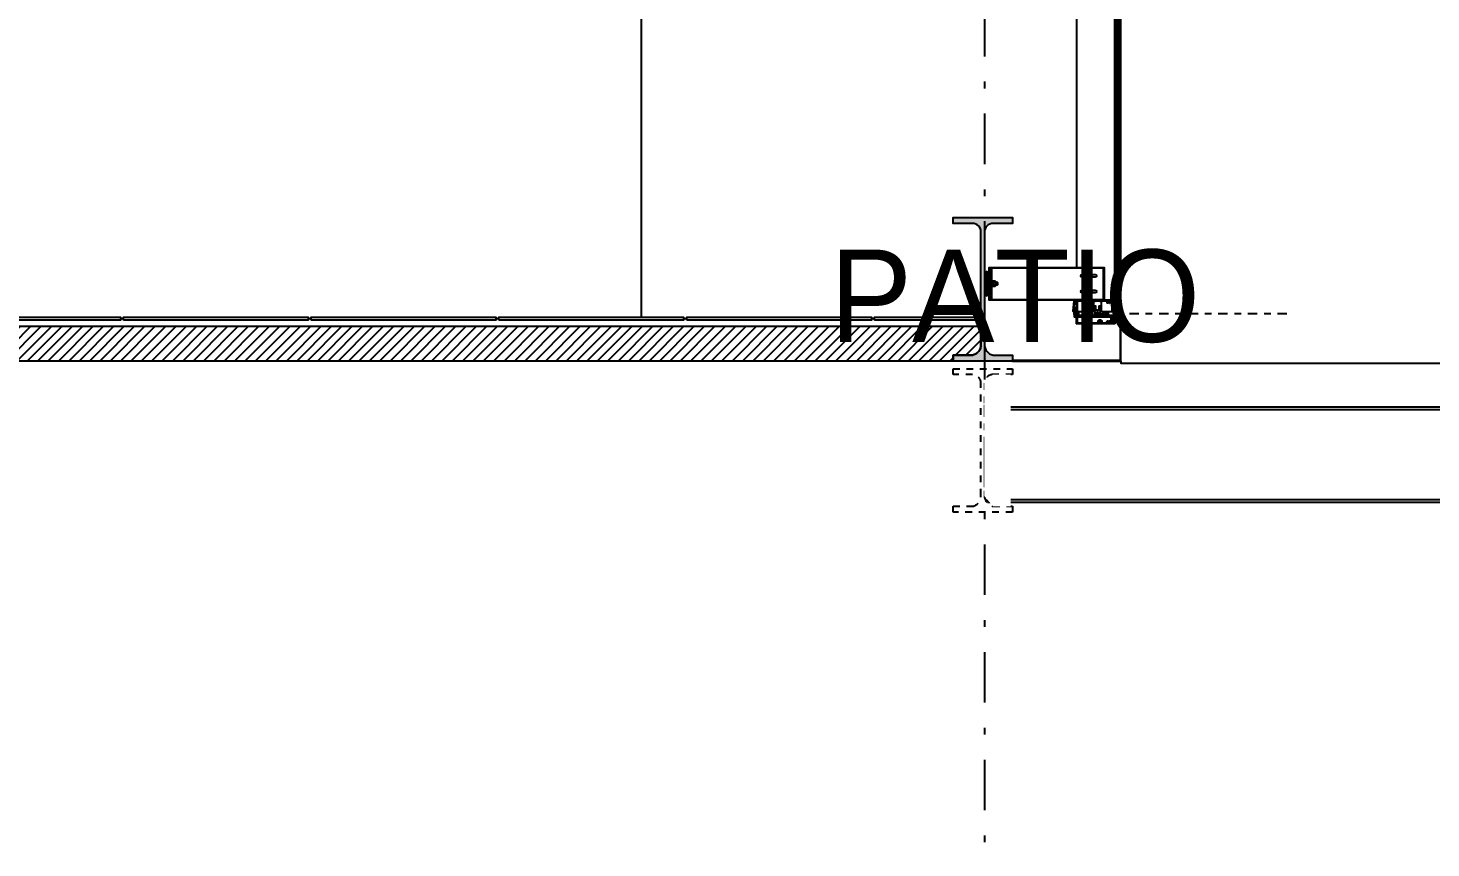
# Model space of a CAD drawing. Header units: millimetres. Extents: x -101 to 3415, y -52 to 1366.
# Drawn here: x 304.25 to 325.09, y 73.34 to 85.52 of the extents above; entities that cross this region are included whole.
import ezdxf

# ---------------------------------------------------------------- set-up
doc = ezdxf.new("R2010")
doc.units = ezdxf.units.MM
doc.set_wipeout_variables(frame=1)
for name, pattern in [('CENTER3', [0.28, 0.14, -0.05, 0.04, -0.05]), ('DASHDOT2', [0.5, 0.25, -0.125, 0, -0.125]), ('OCULTA2', [0.3, 0.2, -0.1])]:
    doc.linetypes.add(name, pattern=pattern)
doc.layers.add('00_ARQ', color=8, linetype='Continuous')
pattern_1 = [(180, (316.72762055, 94.87003156), (-0.0003629754, 0.0007259508), [0, -0.0007259508])]
pattern_2 = [(180, (316.72762055, 94.87003156), (-0.0003629754, 0.0007259508), [0, -0.0007259508])]

msp = doc.modelspace()

# ---------------------------------------------------------------- hatches: boundary and pattern name
at = {"layer": '00_ARQ'}
h = msp.add_hatch(color=9, dxfattribs=at)
edge = h.paths.add_edge_path()
edge.add_line((318.46, 82.486), (318.46, 80.816))
edge.add_arc((318.617, 80.811), 0.158, 178.4498, 258.7549)
edge.add_line((318.587, 80.657), (318.875, 80.657))
edge.add_line((318.875, 80.657), (318.875, 80.569))
edge.add_line((318.875, 80.569), (317.992, 80.569))
edge.add_line((317.992, 80.569), (317.992, 80.657))
edge.add_line((317.992, 80.657), (318.281, 80.657))
edge.add_arc((318.25, 80.811), 0.158, 281.2451, 361.5502)
edge.add_line((318.408, 80.816), (318.408, 82.486))
edge.add_arc((318.281, 82.486), 0.127, 360, 450)
edge.add_line((318.281, 82.613), (317.992, 82.613))
edge.add_line((317.992, 82.613), (317.992, 82.7))
edge.add_line((317.992, 82.7), (318.875, 82.7))
edge.add_line((318.875, 82.7), (318.875, 82.613))
edge.add_line((318.875, 82.613), (318.587, 82.613))
edge.add_arc((318.587, 82.486), 0.127, 90, 180)
h = msp.add_hatch(dxfattribs=at)
h.set_pattern_fill('ANSI37', color=9, scale=0.003658, style=0)
h.set_pattern_definition([(135, (337.175236, 85.21523), (0.008213196, 0.008213196), []), (45, (337.175236, 85.21523), (0.008213196, -0.008213196), [])])
h.paths.add_polyline_path([(318.529, 81.485), (320.226, 81.485), (320.226, 81.95), (318.529, 81.95), (318.529, 81.961), (320.237, 81.961), (320.237, 81.474), (318.529, 81.474)])
h = msp.add_hatch(dxfattribs=at)
h.set_pattern_fill('ANSI32', color=9, scale=0.10975, style=0)
h.set_pattern_definition([(135, (370.327155, 68.562514), (0.029101875, 0.029101875), []), (135, (370.307754, 68.562514), (0.029101875, 0.029101875), [])])
h.paths.add_polyline_path([(318.529, 81.927), (318.529, 81.95), (318.566, 81.95), (318.566, 81.739), (318.529, 81.739)])
h.paths.add_polyline_path([(318.529, 81.696), (318.566, 81.696), (318.566, 81.485), (318.529, 81.485)])
h = msp.add_hatch(dxfattribs=at)
h.set_pattern_fill('CROSS', color=9, scale=0.004573, style=0)
h.set_pattern_definition([(180, (361.4223283, 92.6803093), (-0.001143229608, -0.001143229608), [0.000571614804, -0.00171484441]), (270, (361.4220425, 92.6805951), (0.001143229608, -0.001143229608), [0.000571614804, -0.00171484441])])
edge = h.paths.add_edge_path()
edge.add_line((318.486, 81.892), (318.503, 81.892))
edge.add_ellipse((318.531, 81.94), major_axis=(0.0392, 0.0392), ratio=1, start_angle=170.2425, end_angle=194.2407, ccw=False)
edge.add_line((318.486, 81.908), (318.486, 81.892))
h = msp.add_hatch(dxfattribs=at)
h.set_pattern_fill('ANSI32', color=9, scale=0.091458, style=0)
h.set_pattern_definition([(135, (361.42233, 70.75504), (0.024251562, 0.024251562), []), (135, (361.40616, 70.75504), (0.024251562, 0.024251562), [])])
h.paths.add_polyline_path([(318.486, 81.892), (318.529, 81.892), (318.529, 81.739), (318.486, 81.739)])
h.paths.add_polyline_path([(318.486, 81.696), (318.529, 81.696), (318.529, 81.543), (318.486, 81.543)])
h = msp.add_hatch(dxfattribs=at)
h.set_pattern_fill('ANSI36', color=9, scale=0.022865, angle=90, style=0)
h.set_pattern_definition([(45, (355.3450878, 51.9263569), (0.00555764968, 0.00151572264), [0.00714518505, -0.001429037, 0, -0.001429037])])
h.paths.add_polyline_path([(318.486, 81.696), (318.486, 81.739), (318.529, 81.739), (318.529, 81.696)])
h = msp.add_hatch(dxfattribs=at)
h.set_pattern_fill('ANSI36', color=9, scale=0.022865, angle=90, style=0)
h.set_pattern_definition([(45, (355.3814425, 51.9263569), (0.00555764968, 0.00151572264), [0.00714518505, -0.001429037, 0, -0.001429037])])
h.paths.add_polyline_path([(318.522, 81.696), (318.522, 81.739), (318.566, 81.739), (318.566, 81.696)])
h = msp.add_hatch(dxfattribs=at)
h.set_pattern_fill('CROSS', color=9, scale=0.004573, style=0)
h.set_pattern_definition([(180, (361.4223283, 70.755041), (-0.001143229608, 0.001143229608), [0.000571614804, -0.00171484441]), (90, (361.4220425, 70.7547551), (0.001143229608, 0.001143229608), [0.000571614804, -0.00171484441])])
edge = h.paths.add_edge_path()
edge.add_line((318.486, 81.528), (318.486, 81.543))
edge.add_line((318.486, 81.543), (318.503, 81.543))
edge.add_ellipse((318.531, 81.496), major_axis=(-0.0392, 0.0392), ratio=1, start_angle=-14.2407, end_angle=9.7575)
h = msp.add_hatch(dxfattribs=at)
h.set_pattern_fill('DOTS', color=9, scale=0.000457292, style=0)
h.set_pattern_definition(pattern_1)
edge = h.paths.add_edge_path()
edge.add_ellipse((320.41, 81.512), major_axis=(0.0501, 0.0501), ratio=1, start_angle=213.9925, end_angle=236.3277)
edge.add_line((320.424, 81.443), (320.424, 81.344))
edge.add_ellipse((320.41, 81.414), major_axis=(0.0501, 0.0501), ratio=1, start_angle=213.9925, end_angle=236.3277, ccw=False)
edge.add_line((320.397, 81.344), (320.397, 81.443))
h = msp.add_hatch(dxfattribs=at)
h.set_pattern_fill('DOTS', color=9, scale=0.000457292, style=0)
h.set_pattern_definition(pattern_2)
edge = h.paths.add_edge_path()
edge.add_ellipse((320.41, 81.512), major_axis=(0.0501, 0.0501), ratio=1, start_angle=213.9925, end_angle=236.3277)
edge.add_line((320.424, 81.443), (320.424, 81.344))
edge.add_ellipse((320.41, 81.414), major_axis=(0.0501, 0.0501), ratio=1, start_angle=213.9925, end_angle=236.3277, ccw=False)
edge.add_line((320.397, 81.344), (320.397, 81.443))
h = msp.add_hatch(dxfattribs=at)
h.set_pattern_fill('CALZAS', color=9, scale=0.123451, style=0)
h.set_pattern_definition([(135, (323.314693, 75.23514), (0.01662926, 0.01662926), [0.12345054, -0.03086263, 0.06172527, -0.03086263]), (135, (323.316771, 75.23722), (0.01662926, 0.01662926), [0.15431317, -0.03086263, 0.03086263, -0.03086263]), (135, (323.31885, 75.239298), (0.01662926, 0.01662926), [0.0925879, -0.00771566, 0.01543132, -0.00771566]), (135, (323.322423, 75.242872), (0.01662926, 0.01662926), [0.2469011, -0.0077157]), (135, (323.325086, 75.245534), (0.01662926, 0.01662926), [0.06172527, -0.001234505, 0, -0.001234505, 0, -0.001234505])])
h.paths.add_polyline_path([(320.412, 81.343), (320.465, 81.343), (320.466, 81.312), (320.412, 81.312)])
h = msp.add_hatch(dxfattribs=at)
h.set_pattern_fill('CALZAS', color=9, scale=0.123451, style=0)
h.set_pattern_definition([(135, (323.314693, 75.23514), (0.01662926, 0.01662926), [0.12345054, -0.03086263, 0.06172527, -0.03086263]), (135, (323.316771, 75.23722), (0.01662926, 0.01662926), [0.15431317, -0.03086263, 0.03086263, -0.03086263]), (135, (323.31885, 75.239298), (0.01662926, 0.01662926), [0.0925879, -0.00771566, 0.01543132, -0.00771566]), (135, (323.322423, 75.242872), (0.01662926, 0.01662926), [0.2469011, -0.0077157]), (135, (323.325086, 75.245534), (0.01662926, 0.01662926), [0.06172527, -0.001234505, 0, -0.001234505, 0, -0.001234505])])
h.paths.add_polyline_path([(320.412, 81.343), (320.465, 81.343), (320.466, 81.312), (320.412, 81.312)])
h = msp.add_hatch(dxfattribs=at)
h.set_pattern_fill('HONEY', color=9, scale=0.001458, angle=90, style=0)
h.set_pattern_definition([(90, (338.0593534, 95.789502), (0.0040091729, 0.0069440928), [0.0046293952, -0.0092587904]), (330, (338.0593534, 95.789502), (0.00400917434, -0.006944092), [0.0046293952, -0.0092587904]), (30, (338.0593534, 95.789502), (0.00801834724, 8e-10), [-0.0092587904, 0.0046293952])])
edge = h.paths.add_edge_path()
edge.add_line((320.436, 81.343), (320.449, 81.343))
edge.add_arc((320.449, 81.327), 0.0154, -90, 90, ccw=False)
edge.add_line((320.449, 81.312), (320.436, 81.312))
edge.add_arc((320.436, 81.327), 0.0154, 90, 270, ccw=False)
h = msp.add_hatch(dxfattribs=at)
h.set_pattern_fill('HONEY', color=9, scale=0.001458, angle=90, style=0)
h.set_pattern_definition([(90, (338.0593534, 95.789502), (0.0040091729, 0.0069440928), [0.0046293952, -0.0092587904]), (330, (338.0593534, 95.789502), (0.00400917434, -0.006944092), [0.0046293952, -0.0092587904]), (30, (338.0593534, 95.789502), (0.00801834724, 8e-10), [-0.0092587904, 0.0046293952])])
edge = h.paths.add_edge_path()
edge.add_line((320.436, 81.343), (320.449, 81.343))
edge.add_arc((320.449, 81.327), 0.0154, -90, 90, ccw=False)
edge.add_line((320.449, 81.312), (320.436, 81.312))
edge.add_arc((320.436, 81.327), 0.0154, 90, 270, ccw=False)
h = msp.add_hatch(dxfattribs=at)
h.set_pattern_fill('DOTS', color=9, scale=0.000457292, style=0)
h.set_pattern_definition(pattern_1)
edge = h.paths.add_edge_path()
edge.add_line((320.486, 81.312), (320.466, 81.312))
edge.add_line((320.466, 81.312), (320.465, 81.343))
edge.add_line((320.465, 81.343), (320.486, 81.343))
edge.add_ellipse((320.55, 81.327), major_axis=(0.0465, 0.0465), ratio=1, start_angle=121.2528, end_angle=148.4077)
h = msp.add_hatch(dxfattribs=at)
h.set_pattern_fill('DOTS', color=9, scale=0.000457292, style=0)
h.set_pattern_definition(pattern_2)
edge = h.paths.add_edge_path()
edge.add_line((320.486, 81.312), (320.466, 81.312))
edge.add_line((320.466, 81.312), (320.465, 81.343))
edge.add_line((320.465, 81.343), (320.486, 81.343))
edge.add_ellipse((320.55, 81.327), major_axis=(0.0465, 0.0465), ratio=1, start_angle=121.2528, end_angle=148.4077)
h = msp.add_hatch(dxfattribs=at)
h.set_pattern_fill('LINE', color=9, scale=0.034297, angle=45, style=0)
h.set_pattern_definition([(45, (-3488.39546, -6.57728), (-0.07699871, 0.07699871), [])])
edge = h.paths.add_edge_path()
edge.add_line((318.408, 81.086), (318.408, 80.816))
edge.add_arc((318.25, 80.811), 0.158, -78.7549, 1.5502, ccw=False)
edge.add_line((318.281, 80.657), (317.992, 80.657))
edge.add_line((317.992, 80.657), (317.992, 80.569))
edge.add_line((317.992, 80.569), (226.782, 80.569))
edge.add_line((226.782, 80.569), (226.782, 81.086))
edge.add_line((226.782, 81.086), (318.408, 81.086))

# ---------------------------------------------------------------- linework, layer by layer
at = {"layer": '00_ARQ', "color": 9, "linetype": 'DASHDOT2', "ltscale": 3}
msp.add_line((318.463, 38.695), (318.463, 195.766), dxfattribs=at)
at = {"layer": '00_ARQ', "color": 9}
for p, q in [((318.566, 81.739), (318.486, 81.739)), ((318.566, 81.696), (318.486, 81.696))]:
    msp.add_line(p, q, dxfattribs=at)
at = {"layer": '00_ARQ', "color": 9, "ltscale": 3}
for p, q in [((305.622, 81.2), (305.667, 81.2)), ((308.411, 81.2), (308.457, 81.2)), ((308.411, 81.2), (308.457, 81.2)), ((311.201, 81.2), (311.246, 81.2)), ((313.99, 81.2), (314.036, 81.2)), ((316.78, 81.2), (316.825, 81.2))]:
    msp.add_line(p, q, dxfattribs=at)
at = {"layer": '00_ARQ', "color": 9}
for points in [[(313.357, 95.619), (313.357, 81.223)], [(319.827, 94.674), (319.827, 81.961)], [(320.424, 81.343), (320.424, 94.674), (320.452, 94.674), (320.452, 81.343)], [(320.431, 81.343), (320.431, 94.674)], [(320.438, 81.343), (320.438, 94.674)], [(320.445, 81.343), (320.445, 94.674)], [(320.486, 81.343), (320.486, 94.674), (320.459, 94.674), (320.459, 81.343)], [(320.465, 81.343), (320.465, 94.674)], [(320.472, 81.343), (320.472, 94.674)], [(320.479, 81.343), (320.479, 94.674)], [(318.617, 81.736), (318.589, 81.736)], [(318.624, 81.739), (318.622, 81.72)], [(318.622, 81.73), (318.623, 81.739)], [(318.622, 81.7), (318.622, 81.701), (318.626, 81.735), (318.624, 81.739), (318.623, 81.739), (318.622, 81.737)], [(318.628, 81.735), (318.626, 81.735)], [(318.631, 81.739), (318.627, 81.697)], [(318.627, 81.697), (318.63, 81.739)], [(318.635, 81.735), (318.633, 81.735)], [(318.634, 81.697), (318.637, 81.739)], [(318.638, 81.739), (318.635, 81.697)], [(318.641, 81.697), (318.645, 81.739)], [(318.641, 81.735), (318.642, 81.735)], [(318.646, 81.739), (318.642, 81.697)], [(318.648, 81.697), (318.651, 81.738)], [(318.648, 81.735), (318.65, 81.735)], [(318.651, 81.738), (318.649, 81.697)], [(319.953, 81.833), (320.061, 81.833)], [(320.007, 81.887), (320.007, 81.779)], [(318.617, 81.7), (318.589, 81.7)], [(318.622, 81.701), (318.624, 81.701)], [(318.631, 81.701), (318.63, 81.701)], [(318.637, 81.701), (318.639, 81.701)], [(318.644, 81.701), (318.646, 81.701)], [(319.953, 81.602), (320.061, 81.602)], [(320.007, 81.548), (320.007, 81.656)], [(319.924, 81.151), (320.003, 81.151)], [(319.942, 81.155), (319.985, 81.155)], [(319.942, 81.146), (319.985, 81.146)], [(319.964, 81.19), (319.964, 81.111)], [(320.135, 81.151), (320.215, 81.151)], [(320.154, 81.155), (320.197, 81.155)], [(320.154, 81.146), (320.197, 81.146)], [(320.175, 81.19), (320.175, 81.111)], [(320.486, 80.569), (320.486, 80.538), (342.166, 80.537), (342.166, 73.678)]]:
    msp.add_lwpolyline(points, dxfattribs=at)
for points in [[(319.827, 81.474), (319.827, 81.305), (320.07, 81.305), (320.084, 81.318), (320.084, 81.439, -0.414214), (320.107, 81.462), (320.171, 81.462, -0.414214), (320.194, 81.439), (320.194, 81.318), (320.208, 81.305), (320.359, 81.305), (320.359, 81.381, -0.414214), (320.37, 81.393), (320.397, 81.393), (320.397, 94.674)], [(318.584, 81.686, -0.100889), (318.589, 81.7, -0.267949), (318.589, 81.736, -0.100889), (318.584, 81.749)], [(318.622, 81.686, 0.100889), (318.617, 81.7, 0.267949), (318.617, 81.736, 0.100889), (318.622, 81.749)], [(320.007, 81.849, -1), (320.007, 81.814, -1), (320.007, 81.854)], [(320.007, 81.586, 1), (320.007, 81.622, 1), (320.007, 81.581)], [(320.486, 81.238), (320.486, 81.239, 0.414214), (320.478, 81.247), (320.188, 81.247, -0.414214), (320.185, 81.251), (320.185, 81.385, 0.414214), (320.183, 81.386), (320.162, 81.386, 0.414214), (320.161, 81.385), (320.161, 81.328, -0.414214), (320.157, 81.325), (320.144, 81.325, 0.131652), (320.144, 81.325), (320.138, 81.322, -0.267949), (320.137, 81.322), (320.132, 81.325, 0.131652), (320.131, 81.325), (320.118, 81.325, -0.414214), (320.115, 81.328), (320.115, 81.385, 0.414214), (320.113, 81.386), (320.094, 81.386, 0.414214), (320.093, 81.385), (320.093, 81.251, -0.414214), (320.089, 81.247), (319.829, 81.247, -0.414214), (319.825, 81.251), (319.825, 81.304, 0.046172), (319.825, 81.305), (319.822, 81.32, 1.01358), (319.813, 81.318), (319.816, 81.303, -0.048972), (319.816, 81.302), (319.816, 81.242, 0.414214), (319.82, 81.238), (320.108, 81.238, 0.414214), (320.112, 81.242), (320.112, 81.292, -0.414214), (320.116, 81.296), (320.16, 81.296, -0.414214), (320.164, 81.292), (320.164, 81.242, 0.414214), (320.167, 81.238), (320.486, 81.238)], [(320.486, 81.312), (320.486, 81.305), (320.398, 81.305, -0.414214), (320.395, 81.307), (320.395, 81.308, -0.414214), (320.398, 81.31), (320.402, 81.31, 0.414214), (320.405, 81.312), (320.405, 81.315, 0.414214), (320.402, 81.317), (320.374, 81.317, 0.414214), (320.372, 81.315), (320.372, 81.312, 0.414214), (320.374, 81.31), (320.379, 81.31, -0.414214), (320.381, 81.308), (320.381, 81.307, -0.414214), (320.379, 81.305), (320.367, 81.305, -0.414214), (320.366, 81.306), (320.366, 81.385, -0.414214), (320.367, 81.386), (320.385, 81.386, -0.414214), (320.386, 81.385), (320.386, 81.367, -0.414214), (320.385, 81.366), (320.382, 81.366, -0.414214), (320.381, 81.367), (320.381, 81.377, 0.414214), (320.379, 81.379), (320.373, 81.379, 0.414214), (320.372, 81.377), (320.372, 81.326, 0.414214), (320.373, 81.324), (320.379, 81.324, 0.414214), (320.381, 81.326), (320.381, 81.336, -0.414214), (320.382, 81.337), (320.385, 81.337, -0.414214), (320.386, 81.336), (320.386, 81.326, 0.414214), (320.388, 81.325), (320.41, 81.325, -0.414214), (320.412, 81.322), (320.412, 81.314, 0.414214), (320.415, 81.312), (320.486, 81.312)], [(320.486, 81.231), (320.398, 81.231, 0.414214), (320.395, 81.229), (320.395, 81.228, 0.414214), (320.398, 81.226), (320.402, 81.226, -0.414214), (320.405, 81.223), (320.405, 81.22, -0.414214), (320.402, 81.218), (320.374, 81.218, -0.414214), (320.372, 81.22), (320.372, 81.223, -0.414214), (320.374, 81.226), (320.379, 81.226, 0.414214), (320.381, 81.228), (320.381, 81.229, 0.414214), (320.379, 81.231), (320.367, 81.231, 0.414214), (320.366, 81.23), (320.366, 81.151, 0.414214), (320.367, 81.15), (320.385, 81.15, 0.414214), (320.386, 81.151), (320.386, 81.168, 0.414214), (320.385, 81.17), (320.382, 81.17, 0.414214), (320.381, 81.168), (320.381, 81.158, -0.414214), (320.379, 81.157), (320.373, 81.157, -0.414214), (320.372, 81.158), (320.372, 81.21, -0.414214), (320.373, 81.211), (320.379, 81.211, -0.414214), (320.381, 81.21), (320.381, 81.2, 0.414214), (320.382, 81.199), (320.385, 81.199, 0.414214), (320.386, 81.2), (320.386, 81.21, -0.414214), (320.388, 81.211), (320.41, 81.211, 0.414214), (320.412, 81.213), (320.412, 81.221, -0.414214), (320.415, 81.224), (320.486, 81.224), (320.486, 81.231)]]:
    msp.add_lwpolyline(points, format="xyb", dxfattribs=at)
at = {"layer": '00_ARQ', "color": 9, "const_width": 0.00457}
msp.add_lwpolyline([(320.455, 81.343), (320.455, 94.674)], dxfattribs=at)
at = {"layer": '00_ARQ', "color": 9}
for points in [[(318.46, 82.486), (318.46, 80.816, 0.365479), (318.587, 80.657), (318.875, 80.657), (318.875, 80.569), (317.992, 80.569), (317.992, 80.657), (318.281, 80.657, 0.365479), (318.408, 80.816), (318.408, 82.486, 0.414214), (318.281, 82.613), (317.992, 82.613), (317.992, 82.7), (318.875, 82.7), (318.875, 82.613), (318.587, 82.613, 0.414214)], [(320.105, 81.815), (319.91, 81.815, -1), (319.91, 81.853), (320.105, 81.853, -1)], [(320.024, 81.86), (320.029, 81.863, -23.873298), (320.024, 81.866), (320.018, 81.863)], [(320.105, 81.583), (319.91, 81.583, -1), (319.91, 81.62), (320.105, 81.62, -1)], [(320.024, 81.576), (320.029, 81.573, 23.873298), (320.024, 81.569), (320.018, 81.573)], [(320.397, 81.463), (320.397, 81.472, 0.414214), (320.394, 81.474), (319.828, 81.474, 0.414214), (319.827, 81.473), (319.827, 81.425, -0.414214), (319.825, 81.424), (319.796, 81.424, -0.414214), (319.795, 81.425), (319.795, 81.463, 0.414214), (319.794, 81.464), (319.789, 81.464, 0.388119), (319.788, 81.463), (319.774, 81.312, 0.440799), (319.775, 81.311), (319.782, 81.311, -0.414214), (319.783, 81.31), (319.783, 81.302, 0.414214), (319.784, 81.3), (319.791, 81.3, 0.414214), (319.792, 81.302), (319.792, 81.319, 0.414214), (319.791, 81.32), (319.785, 81.32, -0.436505), (319.784, 81.322), (319.791, 81.411, -0.392268), (319.794, 81.415), (319.825, 81.415, -0.414214), (319.827, 81.413), (319.827, 81.306, 0.414214), (319.828, 81.305), (319.839, 81.305, 0.414214), (319.84, 81.306), (319.84, 81.462, -0.414214), (319.842, 81.463), (319.943, 81.463, -0.597049), (319.945, 81.46, 0.385613), (319.95, 81.431, 0.434031), (319.952, 81.431), (319.956, 81.437, 0.384687), (319.956, 81.438, -0.496295), (319.957, 81.458, 0.251973), (319.957, 81.459), (319.957, 81.462, -0.414214), (319.959, 81.463), (319.968, 81.463, -0.414214), (319.97, 81.462), (319.97, 81.459, 0.251974), (319.97, 81.458, -0.496289), (319.971, 81.438, 0.384737), (319.971, 81.437), (319.975, 81.431, 0.433937), (319.977, 81.431, 0.38562), (319.982, 81.46, -0.597036), (319.984, 81.463), (320.281, 81.463, -0.597066), (320.283, 81.46, 0.385613), (320.287, 81.431, 0.434031), (320.289, 81.431), (320.293, 81.437, 0.384687), (320.293, 81.438, -0.496295), (320.294, 81.458, 0.251973), (320.295, 81.459), (320.295, 81.462, -0.414214), (320.296, 81.463), (320.306, 81.463, -0.414214), (320.307, 81.462), (320.307, 81.459, 0.251974), (320.308, 81.458, -0.496289), (320.309, 81.438, 0.384737), (320.309, 81.437), (320.313, 81.431, 0.433937), (320.315, 81.431, 0.38562), (320.319, 81.46, -0.597055), (320.321, 81.463), (320.368, 81.463), (320.368, 81.463, -0.414214), (320.369, 81.462), (320.369, 81.434, 0.414214), (320.371, 81.433), (320.386, 81.433, -0.414214), (320.388, 81.431), (320.388, 81.366, -0.414214), (320.386, 81.365), (320.381, 81.365, -0.414214), (320.38, 81.366), (320.38, 81.375, 0.414214), (320.378, 81.376), (320.374, 81.376, 0.414214), (320.373, 81.375), (320.373, 81.359, 0.414214), (320.374, 81.358), (320.386, 81.358, -0.414214), (320.388, 81.356), (320.388, 81.347, -0.414214), (320.386, 81.345), (320.374, 81.345, 0.414214), (320.373, 81.344), (320.373, 81.328, 0.414214), (320.374, 81.326), (320.378, 81.326, 0.414214), (320.38, 81.328), (320.38, 81.337, -0.414214), (320.381, 81.338), (320.386, 81.338, -0.414214), (320.388, 81.337), (320.388, 81.328, 0.414214), (320.389, 81.326), (320.395, 81.326, 0.414214), (320.397, 81.328), (320.397, 81.444, 0.669376), (320.394, 81.446, -0.199773), (320.386, 81.443), (320.385, 81.443, -0.414214), (320.379, 81.448), (320.379, 81.459, -0.414214), (320.385, 81.464), (320.386, 81.464, -0.199773), (320.394, 81.461, 0.669376)], [(319.825, 81.22), (319.798, 81.22, -0.414214), (319.796, 81.221), (319.796, 81.368, -0.414214), (319.798, 81.37), (319.818, 81.37, -0.414214), (319.82, 81.368), (319.82, 81.359, -0.414214), (319.818, 81.357), (319.816, 81.357, -0.414214), (319.814, 81.359), (319.814, 81.363, 0.414214), (319.813, 81.365), (319.809, 81.365, 0.414214), (319.807, 81.363), (319.807, 81.333, 0.414214), (319.809, 81.332), (319.813, 81.332, 0.414214), (319.814, 81.333), (319.814, 81.338, -0.414214), (319.816, 81.339), (319.818, 81.339, -0.414214), (319.82, 81.338), (319.82, 81.326, -0.414214), (319.818, 81.325), (319.809, 81.325, 0.414214), (319.807, 81.323), (319.807, 81.232, 0.414214), (319.809, 81.231), (320.112, 81.231, 0.414214), (320.115, 81.235), (320.115, 81.292, -0.414214), (320.119, 81.296), (320.12, 81.296, -0.414214), (320.127, 81.289), (320.127, 81.235, 0.414214), (320.131, 81.231), (320.145, 81.231, 0.414214), (320.149, 81.235), (320.149, 81.289, -0.414214), (320.156, 81.296), (320.156, 81.296, -0.414214), (320.16, 81.292), (320.16, 81.235, 0.414214), (320.164, 81.231), (320.349, 81.231, -0.414214), (320.351, 81.23), (320.351, 81.136, 0.414214), (320.352, 81.135), (320.386, 81.135, 0.414214), (320.388, 81.136), (320.388, 81.169, 0.414214), (320.386, 81.17), (320.381, 81.17, 0.414214), (320.38, 81.169), (320.38, 81.16, -0.414214), (320.378, 81.159), (320.374, 81.159, -0.414214), (320.373, 81.16), (320.373, 81.176, -0.414214), (320.374, 81.178), (320.386, 81.178, 0.414214), (320.388, 81.179), (320.388, 81.189, 0.414214), (320.386, 81.19), (320.374, 81.19, -0.414214), (320.373, 81.192), (320.373, 81.208, -0.414214), (320.374, 81.209), (320.378, 81.209, -0.414214), (320.38, 81.208), (320.38, 81.199, 0.414214), (320.381, 81.198), (320.386, 81.198, 0.414214), (320.388, 81.199), (320.388, 81.208, -0.414214), (320.389, 81.209), (320.395, 81.209, -0.414214), (320.397, 81.208), (320.397, 81.125, -0.414214), (320.395, 81.124), (319.828, 81.124, -0.414214), (319.827, 81.125), (319.827, 81.219, 0.414214)], [(319.822, 81.453, -0.591036), (319.82, 81.457), (319.82, 81.458, 0.414214), (319.818, 81.459), (319.816, 81.459, -0.414214), (319.812, 81.462), (319.812, 81.465, 0.414214), (319.811, 81.466), (319.81, 81.466, 0.414214), (319.809, 81.465), (319.809, 81.438, 0.414214), (319.81, 81.437), (319.811, 81.437, 0.414214), (319.812, 81.438), (319.812, 81.441, -0.414214), (319.816, 81.444), (319.818, 81.444, 0.414214), (319.82, 81.445), (319.82, 81.447, -0.278716), (319.821, 81.449, 0.414339), (319.826, 81.455), (319.826, 81.465, 0.556465), (319.822, 81.465)], [(319.822, 81.453, -0.591036), (319.82, 81.457), (319.82, 81.458, 0.414214), (319.818, 81.459), (319.816, 81.459, -0.414214), (319.812, 81.462), (319.812, 81.465, 0.414214), (319.811, 81.466), (319.81, 81.466, 0.414214), (319.809, 81.465), (319.809, 81.438, 0.414214), (319.81, 81.437), (319.811, 81.437, 0.414214), (319.812, 81.438), (319.812, 81.441, -0.414214), (319.816, 81.444), (319.818, 81.444, 0.414214), (319.82, 81.445), (319.82, 81.447, -0.278716), (319.821, 81.449, 0.414339), (319.826, 81.455), (319.826, 81.465, 0.556465), (319.822, 81.465)], [(319.822, 81.344, 1), (319.82, 81.344), (319.82, 81.343, -0.414214), (319.818, 81.342), (319.816, 81.342, 0.414214), (319.812, 81.339), (319.812, 81.336, -0.414214), (319.811, 81.335), (319.81, 81.335, -0.414214), (319.809, 81.336), (319.809, 81.363, -0.414214), (319.81, 81.364), (319.811, 81.364, -0.414214), (319.812, 81.363), (319.812, 81.36, 0.414214), (319.816, 81.357), (319.818, 81.357, -0.414214), (319.82, 81.355), (319.82, 81.353, 0.278716), (319.821, 81.351, -0.414339), (319.826, 81.346), (319.826, 81.333, -1), (319.822, 81.333)], [(319.822, 81.344, 1), (319.82, 81.344), (319.82, 81.343, -0.414214), (319.818, 81.342), (319.816, 81.342, 0.414214), (319.812, 81.339), (319.812, 81.336, -0.414214), (319.811, 81.335), (319.81, 81.335, -0.414214), (319.809, 81.336), (319.809, 81.363, -0.414214), (319.81, 81.364), (319.811, 81.364, -0.414214), (319.812, 81.363), (319.812, 81.36, 0.414214), (319.816, 81.357), (319.818, 81.357, -0.414214), (319.82, 81.355), (319.82, 81.353, 0.278716), (319.821, 81.351, -0.414339), (319.826, 81.346), (319.826, 81.333, -1), (319.822, 81.333)], [(320.395, 81.309), (320.395, 81.303, -0.414214), (320.393, 81.302), (320.392, 81.302, 0.500693), (320.443, 81.251, -1.012767), (320.442, 81.248, -0.543944), (320.386, 81.302), (320.385, 81.302, -0.414214), (320.384, 81.303), (320.384, 81.309, 0.414214), (320.383, 81.31), (320.378, 81.31, -0.57735), (320.377, 81.312), (320.379, 81.317, -0.267949), (320.38, 81.317), (320.398, 81.317, -0.267949), (320.399, 81.317), (320.401, 81.312, -0.57735), (320.401, 81.31), (320.396, 81.31, 0.414214)], [(320.395, 81.474), (320.396, 81.466), (320.396, 81.461, -0.357068), (320.395, 81.459), (320.385, 81.457, -0.554492), (320.384, 81.458), (320.385, 81.463, 1), (320.382, 81.464), (320.379, 81.453), (320.382, 81.443, 1), (320.385, 81.444), (320.384, 81.449, -0.554492), (320.385, 81.45), (320.395, 81.448, -0.357068), (320.396, 81.446), (320.396, 81.445), (320.425, 81.445), (320.425, 81.453), (320.425, 81.453), (320.425, 81.466), (320.425, 81.466), (320.425, 81.474)], [(320.395, 81.448), (320.385, 81.45, 0.554492), (320.384, 81.449), (320.385, 81.444, -1), (320.382, 81.443), (320.379, 81.453), (320.382, 81.464, -1), (320.385, 81.463), (320.384, 81.458, 0.554492), (320.385, 81.457), (320.395, 81.459, 0.357068), (320.396, 81.461), (320.396, 81.466), (320.395, 81.474), (320.427, 81.474), (320.425, 81.466), (320.425, 81.453), (320.427, 81.445), (320.396, 81.445), (320.396, 81.446, 0.357068)], [(320.395, 81.474), (320.396, 81.466), (320.396, 81.461, -0.357068), (320.395, 81.459), (320.385, 81.457, -0.554492), (320.384, 81.458), (320.385, 81.463, 1), (320.382, 81.464), (320.379, 81.453), (320.382, 81.443, 1), (320.385, 81.444), (320.384, 81.449, -0.554492), (320.385, 81.45), (320.395, 81.448, -0.357068), (320.396, 81.446), (320.396, 81.445), (320.425, 81.445), (320.425, 81.453), (320.425, 81.453), (320.425, 81.466), (320.425, 81.466), (320.425, 81.474)], [(320.395, 81.448), (320.385, 81.45, 0.554492), (320.384, 81.449), (320.385, 81.444, -1), (320.382, 81.443), (320.379, 81.453), (320.382, 81.464, -1), (320.385, 81.463), (320.384, 81.458, 0.554492), (320.385, 81.457), (320.395, 81.459, 0.357068), (320.396, 81.461), (320.396, 81.466), (320.395, 81.474), (320.427, 81.474), (320.425, 81.466), (320.425, 81.453), (320.427, 81.445), (320.396, 81.445), (320.396, 81.446, 0.357068)], [(320.436, 81.343), (320.449, 81.343, -1), (320.449, 81.312), (320.436, 81.312, -1)], [(320.436, 81.343), (320.449, 81.343, -1), (320.449, 81.312), (320.436, 81.312, -1)], [(320.34, 81.136), (320.34, 81.219, 0.414214), (320.338, 81.22), (319.839, 81.22, 0.414214), (319.838, 81.219), (319.838, 81.136, 0.414214), (319.839, 81.135), (319.943, 81.135, 0.597049), (319.945, 81.139, -0.385613), (319.95, 81.168, -0.434031), (319.952, 81.167), (319.956, 81.162, -0.384687), (319.956, 81.16, 0.496295), (319.957, 81.14, -0.251973), (319.957, 81.139), (319.957, 81.136, 0.414214), (319.959, 81.135), (319.968, 81.135, 0.414214), (319.97, 81.136), (319.97, 81.139, -0.251974), (319.97, 81.14, 0.496289), (319.971, 81.16, -0.384737), (319.971, 81.162), (319.975, 81.167, -0.433937), (319.977, 81.168, -0.38562), (319.982, 81.139, 0.597036), (319.984, 81.135), (320.281, 81.135, 0.597066), (320.283, 81.139, -0.385613), (320.287, 81.168, -0.434031), (320.289, 81.167), (320.293, 81.162, -0.384687), (320.293, 81.16, 0.496295), (320.294, 81.14, -0.251973), (320.295, 81.139), (320.295, 81.136, 0.414214), (320.296, 81.135), (320.306, 81.135, 0.414214), (320.307, 81.136), (320.307, 81.139, -0.251974), (320.308, 81.14, 0.496289), (320.309, 81.16, -0.384737), (320.309, 81.162), (320.313, 81.167, -0.433937), (320.315, 81.168, -0.38562), (320.319, 81.139, 0.597055), (320.321, 81.135), (320.338, 81.135, 0.414214)], [(319.985, 81.155), (319.982, 81.155, 0.788045), (319.945, 81.155), (319.942, 81.155, -0.816497)], [(319.982, 81.146), (319.985, 81.146, -0.816497), (319.942, 81.146), (319.945, 81.146, 0.788045)], [(319.982, 81.155), (319.945, 81.155, -0.788045)], [(319.945, 81.146), (319.982, 81.146, -0.788045)], [(320.197, 81.155), (320.193, 81.155, 0.788045), (320.157, 81.155), (320.154, 81.155, -0.816497)], [(320.193, 81.146), (320.197, 81.146, -0.816497), (320.154, 81.146), (320.157, 81.146, 0.788045)], [(320.193, 81.155), (320.157, 81.155, -0.788045)], [(320.157, 81.146), (320.193, 81.146, -0.788045)], [(318.408, 81.086), (318.408, 81.086), (318.408, 80.816, -0.365479), (318.281, 80.657), (317.992, 80.657), (317.992, 80.569), (226.782, 80.569), (226.782, 81.086)]]:
    msp.add_lwpolyline(points, format="xyb", close=True, dxfattribs=at)
for points in [[(318.529, 81.485), (320.226, 81.485), (320.226, 81.95), (318.529, 81.95), (318.529, 81.961), (320.237, 81.961), (320.237, 81.474), (318.529, 81.474)], [(318.529, 81.95), (318.566, 81.95), (318.566, 81.485), (318.529, 81.485)], [(320.226, 81.95), (318.566, 81.95), (318.566, 81.485), (320.226, 81.485)], [(318.529, 81.543), (318.486, 81.543), (318.486, 81.892), (318.529, 81.892)], [(318.573, 81.765), (318.573, 81.671), (318.566, 81.671), (318.566, 81.765)], [(318.573, 81.763), (318.566, 81.763), (318.566, 81.765), (318.573, 81.765)], [(318.573, 81.76), (318.566, 81.76), (318.566, 81.763), (318.573, 81.763)], [(318.573, 81.757), (318.566, 81.757), (318.566, 81.76), (318.573, 81.76)], [(318.573, 81.754), (318.566, 81.754), (318.566, 81.757), (318.573, 81.757)], [(318.573, 81.75), (318.566, 81.75), (318.566, 81.754), (318.573, 81.754)], [(318.573, 81.747), (318.566, 81.747), (318.566, 81.75), (318.573, 81.75)], [(318.573, 81.742), (318.566, 81.742), (318.566, 81.747), (318.573, 81.747)], [(318.573, 81.738), (318.566, 81.738), (318.566, 81.742), (318.573, 81.742)], [(318.573, 81.733), (318.566, 81.733), (318.566, 81.738), (318.573, 81.738)], [(318.573, 81.728), (318.566, 81.728), (318.566, 81.733), (318.573, 81.733)], [(318.573, 81.723), (318.566, 81.723), (318.566, 81.728), (318.573, 81.728)], [(318.573, 81.712), (318.566, 81.712), (318.566, 81.707), (318.573, 81.707)], [(318.584, 81.681), (318.584, 81.755), (318.573, 81.755), (318.573, 81.747), (318.584, 81.738), (318.584, 81.732), (318.573, 81.742), (318.573, 81.681)], [(318.573, 81.755), (318.584, 81.755), (318.584, 81.752), (318.573, 81.752)], [(318.573, 81.752), (318.584, 81.752), (318.584, 81.75), (318.573, 81.75)], [(318.573, 81.75), (318.584, 81.75), (318.584, 81.747), (318.574, 81.747), (318.573, 81.747)], [(318.573, 81.742), (318.575, 81.74), (318.573, 81.74)], [(318.573, 81.74), (318.575, 81.74), (318.58, 81.736), (318.573, 81.736)], [(318.573, 81.736), (318.58, 81.736), (318.584, 81.732), (318.584, 81.732), (318.573, 81.732)], [(318.573, 81.732), (318.584, 81.732), (318.584, 81.728), (318.573, 81.728)], [(318.573, 81.728), (318.584, 81.728), (318.584, 81.723), (318.573, 81.723)], [(318.573, 81.719), (318.584, 81.719), (318.584, 81.723), (318.573, 81.723)], [(318.573, 81.716), (318.584, 81.716), (318.584, 81.712), (318.573, 81.712)], [(318.573, 81.712), (318.584, 81.712), (318.584, 81.707), (318.573, 81.707)], [(318.574, 81.747), (318.584, 81.747), (318.584, 81.744), (318.577, 81.744)], [(318.577, 81.744), (318.584, 81.744), (318.584, 81.74), (318.581, 81.74)], [(318.581, 81.74), (318.584, 81.74), (318.584, 81.738)], [(318.589, 81.682), (318.617, 81.682), (318.622, 81.686), (318.622, 81.749), (318.617, 81.754), (318.589, 81.754), (318.584, 81.749), (318.584, 81.686)], [(318.627, 81.697), (318.627, 81.697), (318.63, 81.701), (318.633, 81.735), (318.631, 81.739), (318.63, 81.739), (318.628, 81.735), (318.624, 81.701)], [(318.634, 81.697), (318.635, 81.697), (318.637, 81.701), (318.641, 81.735), (318.638, 81.739), (318.637, 81.739), (318.635, 81.735), (318.631, 81.701)], [(318.641, 81.697), (318.642, 81.697), (318.644, 81.701), (318.648, 81.735), (318.646, 81.739), (318.645, 81.739), (318.642, 81.735), (318.639, 81.701)], [(318.651, 81.738), (318.65, 81.735), (318.646, 81.701), (318.648, 81.697), (318.649, 81.697), (318.651, 81.701)], [(318.651, 81.701), (318.653, 81.702), (318.653, 81.734), (318.651, 81.735)], [(320.007, 81.869), (320.039, 81.851), (320.039, 81.815), (320.007, 81.797), (319.976, 81.815), (319.976, 81.851)], [(318.573, 81.707), (318.566, 81.707), (318.566, 81.702), (318.573, 81.702)], [(318.573, 81.702), (318.566, 81.702), (318.566, 81.697), (318.573, 81.697)], [(318.573, 81.697), (318.566, 81.697), (318.566, 81.693), (318.573, 81.693)], [(318.573, 81.693), (318.566, 81.693), (318.566, 81.689), (318.573, 81.689)], [(318.573, 81.689), (318.566, 81.689), (318.566, 81.685), (318.573, 81.685)], [(318.573, 81.685), (318.566, 81.685), (318.566, 81.682), (318.573, 81.682)], [(318.573, 81.682), (318.566, 81.682), (318.566, 81.678), (318.573, 81.678)], [(318.573, 81.678), (318.566, 81.678), (318.566, 81.675), (318.573, 81.675)], [(318.573, 81.675), (318.566, 81.675), (318.566, 81.673), (318.573, 81.673)], [(318.573, 81.673), (318.566, 81.673), (318.566, 81.671), (318.573, 81.671)], [(318.573, 81.707), (318.584, 81.707), (318.584, 81.703), (318.573, 81.703)], [(318.573, 81.703), (318.584, 81.703), (318.584, 81.699), (318.573, 81.699)], [(318.573, 81.699), (318.584, 81.699), (318.584, 81.695), (318.573, 81.695)], [(318.573, 81.695), (318.584, 81.695), (318.584, 81.692), (318.573, 81.692)], [(318.573, 81.692), (318.584, 81.692), (318.584, 81.689), (318.573, 81.689)], [(318.573, 81.689), (318.584, 81.689), (318.584, 81.686), (318.573, 81.686)], [(318.573, 81.686), (318.584, 81.686), (318.584, 81.683), (318.573, 81.683)], [(318.573, 81.683), (318.584, 81.683), (318.584, 81.681), (318.573, 81.681)], [(320.007, 81.566), (320.039, 81.584), (320.039, 81.62), (320.007, 81.638), (319.976, 81.62), (319.976, 81.584)], [(320.412, 81.343), (320.465, 81.343), (320.466, 81.312), (320.412, 81.312)], [(320.412, 81.343), (320.465, 81.343), (320.466, 81.312), (320.412, 81.312)], [(320.486, 80.569), (320.486, 81.224), (320.477, 81.224), (320.477, 80.579), (318.875, 80.579), (318.875, 80.569), (318.875, 80.569), (318.875, 80.569)], [(319.942, 81.163), (319.964, 81.176), (319.985, 81.163), (319.985, 81.138), (319.964, 81.125), (319.942, 81.138)], [(320.154, 81.163), (320.175, 81.176), (320.197, 81.163), (320.197, 81.138), (320.175, 81.125), (320.154, 81.138)], [(318.506, 78.47), (340.563, 78.47), (340.563, 79.883), (318.506, 79.883)], [(318.506, 78.511), (340.563, 78.511), (340.563, 79.843), (318.506, 79.843)]]:
    msp.add_lwpolyline(points, close=True, dxfattribs=at)
at = {"layer": '00_ARQ', "color": 9, "ltscale": 3}
for points in [[(302.878, 81.178), (302.878, 81.223), (305.622, 81.223), (305.622, 81.178)], [(305.667, 81.178), (305.667, 81.223), (308.411, 81.223), (308.411, 81.178)], [(308.457, 81.178), (308.457, 81.223), (311.201, 81.223), (311.201, 81.178)], [(311.246, 81.178), (311.246, 81.223), (313.99, 81.223), (313.99, 81.178)], [(314.036, 81.178), (314.036, 81.223), (316.78, 81.223), (316.78, 81.178)], [(316.825, 81.178), (316.825, 81.223), (318.408, 81.223), (318.408, 81.178)]]:
    msp.add_lwpolyline(points, close=True, dxfattribs=at)
at = {"layer": '00_ARQ', "color": 9, "linetype": 'CENTER3'}
msp.add_lwpolyline([(322.953, 81.268), (319.779, 81.268)], dxfattribs=at)
at = {"layer": '00_ARQ', "color": 9, "linetype": 'OCULTA2', "ltscale": 0.1}
msp.add_lwpolyline([(318.46, 80.241), (318.46, 78.57, 0.365479), (318.587, 78.411), (318.875, 78.411), (318.875, 78.324), (317.992, 78.324), (317.992, 78.411), (318.281, 78.411, 0.365479), (318.408, 78.57), (318.408, 80.241, 0.414214), (318.281, 80.368), (317.992, 80.368), (317.992, 80.455), (318.875, 80.455), (318.875, 80.368), (318.587, 80.368, 0.414214)], format="xyb", close=True, dxfattribs=at)
at = {"layer": '00_ARQ', "color": 9}
for centre, radius in [((320.007, 81.833), 0.0472), ((320.007, 81.833), 0.0313), ((320.007, 81.833), 0.021), ((320.007, 81.833), 0.016), ((320.007, 81.602), 0.0472), ((320.007, 81.602), 0.0313), ((320.007, 81.602), 0.021), ((320.007, 81.602), 0.016), ((319.964, 81.151), 0.0302), ((320.175, 81.151), 0.0302)]:
    msp.add_circle(centre, radius, dxfattribs=at)
for centre, radius, start, end in [((318.531, 81.94), 0.0555, 215.2425, 239.2407), ((318.531, 81.496), 0.0555, 120.7593, 144.7575), ((320.41, 81.512), 0.0708, 258.9925, 281.3277), ((320.41, 81.512), 0.0708, 258.9925, 281.3277), ((320.41, 81.414), 0.0708, 258.9925, 281.3277), ((320.41, 81.414), 0.0708, 258.9925, 281.3277), ((320.55, 81.327), 0.0657, 166.2528, 193.4077), ((320.55, 81.327), 0.0657, 166.2528, 193.4077)]:
    msp.add_arc(centre, radius, start, end, dxfattribs=at)

# ---------------------------------------------------------------- texts
at = {"layer": '00_ARQ', "color": 9, "insert": (321.665, 82.225), "char_height": 1.37188, "attachment_point": 3}
msp.add_mtext_dynamic_manual_height_columns('\\pt2.1;PATIO', width=121.94872, gutter_width=648.089, heights=[0], dxfattribs=at)

# ---------------------------------------------------------------- next in the draw order: wipeouts: each hides what was drawn before it
at = {"color": 9, "ltscale": 2}
msp.add_wipeout([(318.46, 80.241), (318.587, 80.368), (318.849, 80.368), (318.849, 79.634), (319.352, 79.634), (319.352, 78.72), (318.849, 78.72), (318.849, 78.411), (318.587, 78.411), (318.46, 78.562)], dxfattribs=at).dxf.layer = '00_ARQ'

doc.saveas('drawing.dxf')
